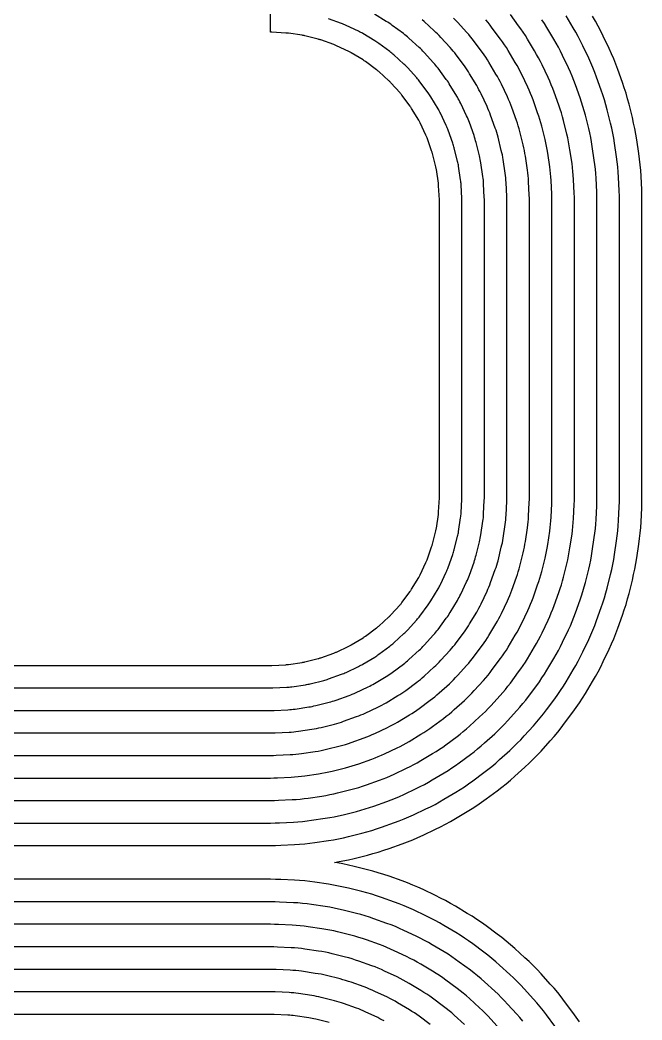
# Model space of a CAD drawing. Header units: metres. Extents: x 1.4 to 44.2, y 0.1 to 33.9.
# Drawn here: x 21.03 to 22.135, y 13.745 to 15.522 of the extents above; entities that cross this region are included whole.
import ezdxf

# ---------------------------------------------------------------- set-up
doc = ezdxf.new("R2010")
doc.units = ezdxf.units.M

msp = doc.modelspace()

# ---------------------------------------------------------------- linework, layer by layer
for points in [[(20.575, 14.375), (21.475, 14.375), (21.4762, 14.375), (21.4775, 14.3751), (21.502, 14.3763), (21.5032, 14.3764), (21.5044, 14.3765), (21.5056, 14.3766), (21.5069, 14.3768), (21.5311, 14.3804), (21.5323, 14.3806), (21.5335, 14.3808), (21.5347, 14.381), (21.5359, 14.3813), (21.5597, 14.3873), (21.5609, 14.3876), (21.5621, 14.3879), (21.5633, 14.3883), (21.5644, 14.3887), (21.5875, 14.397), (21.5887, 14.3974), (21.5898, 14.3978), (21.5909, 14.3983), (21.5921, 14.3988), (21.6142, 14.4093), (21.6153, 14.4099), (21.6164, 14.4104), (21.6175, 14.411), (21.6186, 14.4116), (21.6396, 14.4243), (21.6407, 14.4249), (21.6417, 14.4256), (21.6427, 14.4263), (21.6437, 14.427), (21.6634, 14.4416), (21.6644, 14.4423), (21.6653, 14.4431), (21.6663, 14.4439), (21.6672, 14.4447), (21.6854, 14.4612), (21.6863, 14.462), (21.6871, 14.4629), (21.688, 14.4638), (21.6888, 14.4647), (21.7053, 14.4828), (21.7061, 14.4838), (21.7069, 14.4847), (21.7077, 14.4857), (21.7084, 14.4866), (21.723, 14.5063), (21.7238, 14.5073), (21.7245, 14.5083), (21.7251, 14.5094), (21.7258, 14.5104), (21.7384, 14.5315), (21.739, 14.5325), (21.7396, 14.5336), (21.7402, 14.5347), (21.7407, 14.5358), (21.7512, 14.558), (21.7517, 14.5591), (21.7522, 14.5602), (21.7526, 14.5613), (21.7531, 14.5625), (21.7613, 14.5856), (21.7617, 14.5868), (21.7621, 14.5879), (21.7624, 14.5891), (21.7627, 14.5903), (21.7687, 14.6141), (21.769, 14.6153), (21.7692, 14.6165), (21.7695, 14.6177), (21.7697, 14.6189), (21.7733, 14.6432), (21.7734, 14.6444), (21.7736, 14.6456), (21.7737, 14.6468), (21.7737, 14.6481), (21.775, 14.6726), (21.775, 14.6738), (21.775, 14.675), (21.775, 15.2), (21.775, 15.2012), (21.775, 15.2025), (21.7737, 15.227), (21.7737, 15.2282), (21.7736, 15.2294), (21.7734, 15.2306), (21.7733, 15.2319), (21.7697, 15.2561), (21.7695, 15.2573), (21.7692, 15.2585), (21.769, 15.2597), (21.7687, 15.2609), (21.7627, 15.2847), (21.7624, 15.2859), (21.7621, 15.2871), (21.7617, 15.2883), (21.7613, 15.2894), (21.7531, 15.3125), (21.7526, 15.3137), (21.7522, 15.3148), (21.7517, 15.3159), (21.7512, 15.3171), (21.7407, 15.3392), (21.7402, 15.3403), (21.7396, 15.3414), (21.739, 15.3425), (21.7384, 15.3436), (21.7258, 15.3646), (21.7251, 15.3657), (21.7245, 15.3667), (21.7238, 15.3677), (21.723, 15.3687), (21.7084, 15.3884), (21.7077, 15.3894), (21.7069, 15.3903), (21.7061, 15.3913), (21.7053, 15.3922), (21.6888, 15.4104), (21.688, 15.4113), (21.6871, 15.4121), (21.6863, 15.413), (21.6854, 15.4138), (21.6672, 15.4303), (21.6663, 15.4311), (21.6653, 15.4319), (21.6644, 15.4327), (21.6634, 15.4334), (21.6437, 15.448), (21.6427, 15.4488), (21.6417, 15.4495), (21.6407, 15.4501), (21.6396, 15.4508), (21.6186, 15.4634), (21.6175, 15.464), (21.6164, 15.4646), (21.6153, 15.4652), (21.6142, 15.4657), (21.5921, 15.4762), (21.5909, 15.4767), (21.5898, 15.4772), (21.5887, 15.4776), (21.5875, 15.4781), (21.5644, 15.4863), (21.5633, 15.4867), (21.5621, 15.4871), (21.5609, 15.4874), (21.5597, 15.4877), (21.5359, 15.4937), (21.5347, 15.494), (21.5335, 15.4942), (21.5323, 15.4945), (21.5311, 15.4947), (21.5069, 15.4983), (21.5056, 15.4984), (21.5044, 15.4986), (21.5032, 15.4987), (21.502, 15.4987), (21.4775, 15.5), (21.4762, 15.5), (21.4752, 15.5), (21.4752, 24.4985)], [(20.575, 14.295), (21.475, 14.295), (21.4782, 14.2951), (21.4814, 14.2952), (21.5059, 14.2964), (21.5091, 14.2966), (21.5123, 14.2968), (21.5154, 14.2972), (21.5186, 14.2976), (21.5429, 14.3012), (21.546, 14.3017), (21.5491, 14.3023), (21.5523, 14.303), (21.5554, 14.3037), (21.5792, 14.3097), (21.5823, 14.3105), (21.5853, 14.3114), (21.5884, 14.3123), (21.5914, 14.3134), (21.6145, 14.3216), (21.6175, 14.3228), (21.6204, 14.3239), (21.6234, 14.3252), (21.6263, 14.3265), (21.6484, 14.337), (21.6513, 14.3384), (21.6541, 14.3399), (21.6569, 14.3414), (21.6597, 14.343), (21.6807, 14.3556), (21.6835, 14.3573), (21.6861, 14.3591), (21.6888, 14.3609), (21.6913, 14.3627), (21.7111, 14.3773), (21.7136, 14.3793), (21.7161, 14.3813), (21.7185, 14.3833), (21.7209, 14.3854), (21.7391, 14.4019), (21.7414, 14.4041), (21.7437, 14.4063), (21.7459, 14.4086), (21.7481, 14.4109), (21.7646, 14.4291), (21.7667, 14.4315), (21.7688, 14.4339), (21.7707, 14.4364), (21.7727, 14.439), (21.7873, 14.4587), (21.7892, 14.4613), (21.791, 14.4639), (21.7927, 14.4666), (21.7944, 14.4693), (21.807, 14.4903), (21.8086, 14.4931), (21.8101, 14.4959), (21.8116, 14.4987), (21.813, 14.5016), (21.8235, 14.5238), (21.8248, 14.5267), (21.8261, 14.5296), (21.8273, 14.5326), (21.8284, 14.5355), (21.8366, 14.5586), (21.8377, 14.5617), (21.8386, 14.5647), (21.8395, 14.5678), (21.8404, 14.5709), (21.8463, 14.5947), (21.847, 14.5978), (21.8477, 14.6009), (21.8483, 14.604), (21.8488, 14.6072), (21.8524, 14.6314), (21.8528, 14.6346), (21.8532, 14.6378), (21.8535, 14.6409), (21.8537, 14.6441), (21.8549, 14.6686), (21.855, 14.6718), (21.855, 14.675), (21.855, 15.2), (21.855, 15.2032), (21.8549, 15.2064), (21.8537, 15.2309), (21.8535, 15.2341), (21.8532, 15.2373), (21.8528, 15.2404), (21.8524, 15.2436), (21.8488, 15.2679), (21.8483, 15.271), (21.8477, 15.2741), (21.847, 15.2773), (21.8463, 15.2804), (21.8404, 15.3042), (21.8395, 15.3073), (21.8386, 15.3103), (21.8377, 15.3134), (21.8366, 15.3164), (21.8284, 15.3395), (21.8273, 15.3425), (21.8261, 15.3454), (21.8248, 15.3484), (21.8235, 15.3513), (21.813, 15.3734), (21.8116, 15.3763), (21.8101, 15.3791), (21.8086, 15.3819), (21.807, 15.3847), (21.7944, 15.4057), (21.7927, 15.4085), (21.791, 15.4111), (21.7892, 15.4138), (21.7873, 15.4163), (21.7727, 15.4361), (21.7707, 15.4386), (21.7688, 15.4411), (21.7667, 15.4435), (21.7646, 15.4459), (21.7481, 15.4641), (21.7459, 15.4664), (21.7437, 15.4687), (21.7414, 15.4709), (21.7391, 15.4731), (21.7209, 15.4896), (21.7185, 15.4917), (21.7161, 15.4938), (21.7136, 15.4957), (21.7111, 15.4977), (21.6913, 15.5123), (21.6888, 15.5142), (21.6861, 15.516), (21.6835, 15.5177), (21.6807, 15.5194), (21.6597, 15.532)], [(20.575, 14.135), (21.475, 14.135), (21.4821, 14.1351), (21.4892, 14.1354), (21.5137, 14.1366), (21.5209, 14.137), (21.5279, 14.1376), (21.535, 14.1384), (21.5421, 14.1394), (21.5663, 14.143), (21.5734, 14.1441), (21.5804, 14.1454), (21.5873, 14.1469), (21.5942, 14.1485), (21.618, 14.1545), (21.6249, 14.1563), (21.6318, 14.1583), (21.6386, 14.1604), (21.6453, 14.1627), (21.6684, 14.171), (21.6751, 14.1735), (21.6817, 14.1761), (21.6882, 14.1789), (21.6947, 14.1819), (21.7169, 14.1924), (21.7232, 14.1955), (21.7296, 14.1988), (21.7358, 14.2022), (21.742, 14.2058), (21.763, 14.2184), (21.7691, 14.2221), (21.775, 14.226), (21.7809, 14.23), (21.7867, 14.2342), (21.8064, 14.2488), (21.812, 14.2531), (21.8176, 14.2576), (21.823, 14.2622), (21.8284, 14.2669), (21.8465, 14.2834), (21.8518, 14.2882), (21.8568, 14.2932), (21.8618, 14.2983), (21.8667, 14.3035), (21.8831, 14.3217), (21.8879, 14.327), (21.8924, 14.3324), (21.8969, 14.338), (21.9012, 14.3437), (21.9158, 14.3634), (21.92, 14.3691), (21.924, 14.375), (21.9279, 14.381), (21.9316, 14.387), (21.9442, 14.4081), (21.9478, 14.4142), (21.9512, 14.4205), (21.9545, 14.4268), (21.9576, 14.4332), (21.9681, 14.4554), (21.9711, 14.4618), (21.9739, 14.4684), (21.9766, 14.475), (21.979, 14.4816), (21.9873, 14.5047), (21.9896, 14.5115), (21.9918, 14.5183), (21.9937, 14.5251), (21.9956, 14.532), (22.0015, 14.5558), (22.0032, 14.5627), (22.0046, 14.5697), (22.0059, 14.5767), (22.0071, 14.5837), (22.0107, 14.608), (22.0116, 14.615), (22.0124, 14.6221), (22.013, 14.6292), (22.0135, 14.6363), (22.0147, 14.6608), (22.0149, 14.6679), (22.015, 14.675), (22.015, 15.2), (22.0149, 15.2071), (22.0147, 15.2142), (22.0135, 15.2387), (22.013, 15.2459), (22.0124, 15.2529), (22.0116, 15.26), (22.0107, 15.2671), (22.0071, 15.2913), (22.0059, 15.2984), (22.0046, 15.3054), (22.0032, 15.3123), (22.0015, 15.3192), (21.9956, 15.343), (21.9937, 15.3499), (21.9918, 15.3568), (21.9896, 15.3636), (21.9873, 15.3703), (21.979, 15.3934), (21.9766, 15.4001), (21.9739, 15.4067), (21.9711, 15.4132), (21.9681, 15.4197), (21.9576, 15.4419), (21.9545, 15.4482), (21.9512, 15.4546), (21.9478, 15.4608), (21.9442, 15.467), (21.9316, 15.488), (21.9279, 15.4941), (21.924, 15.5), (21.92, 15.5059), (21.9158, 15.5117), (21.9012, 15.5314)], [(20.575, 14.055), (21.475, 14.055), (21.4841, 14.0551), (21.4932, 14.0555), (21.5177, 14.0567), (21.5267, 14.0572), (21.5358, 14.058), (21.5448, 14.059), (21.5538, 14.0602), (21.5781, 14.0638), (21.587, 14.0653), (21.596, 14.0669), (21.6049, 14.0688), (21.6137, 14.0709), (21.6375, 14.0769), (21.6463, 14.0792), (21.655, 14.0817), (21.6636, 14.0845), (21.6722, 14.0874), (21.6953, 14.0957), (21.7038, 14.0988), (21.7123, 14.1022), (21.7206, 14.1058), (21.7289, 14.1096), (21.7511, 14.1201), (21.7592, 14.124), (21.7673, 14.1282), (21.7752, 14.1326), (21.7831, 14.1372), (21.8041, 14.1498), (21.8119, 14.1545), (21.8195, 14.1595), (21.827, 14.1646), (21.8343, 14.17), (21.854, 14.1846), (21.8612, 14.1901), (21.8683, 14.1957), (21.8753, 14.2016), (21.8821, 14.2076), (21.9003, 14.2241), (21.9069, 14.2303), (21.9134, 14.2366), (21.9198, 14.2431), (21.9259, 14.2498), (21.9424, 14.2679), (21.9484, 14.2747), (21.9543, 14.2817), (21.96, 14.2888), (21.9655, 14.296), (21.9801, 14.3157), (21.9854, 14.3231), (21.9905, 14.3306), (21.9955, 14.3382), (22.0002, 14.3459), (22.0129, 14.3669), (22.0174, 14.3748), (22.0218, 14.3827), (22.026, 14.3908), (22.03, 14.399), (22.0405, 14.4211), (22.0442, 14.4294), (22.0478, 14.4377), (22.0512, 14.4462), (22.0544, 14.4547), (22.0626, 14.4778), (22.0656, 14.4864), (22.0683, 14.495), (22.0708, 14.5038), (22.0732, 14.5125), (22.0791, 14.5363), (22.0812, 14.5452), (22.0831, 14.5541), (22.0848, 14.563), (22.0862, 14.5719), (22.0898, 14.5962), (22.091, 14.6052), (22.092, 14.6142), (22.0928, 14.6233), (22.0934, 14.6324), (22.0946, 14.6569), (22.0949, 14.6659), (22.095, 14.675), (22.095, 15.2), (22.0949, 15.2091), (22.0946, 15.2182), (22.0934, 15.2427), (22.0928, 15.2517), (22.092, 15.2608), (22.091, 15.2698), (22.0898, 15.2788), (22.0862, 15.3031), (22.0848, 15.312), (22.0831, 15.321), (22.0812, 15.3299), (22.0791, 15.3387), (22.0732, 15.3625), (22.0708, 15.3713), (22.0683, 15.38), (22.0656, 15.3886), (22.0626, 15.3972), (22.0544, 15.4203), (22.0512, 15.4288), (22.0478, 15.4373), (22.0442, 15.4456), (22.0405, 15.4539), (22.03, 15.4761), (22.026, 15.4842), (22.0218, 15.4923), (22.0174, 15.5002), (22.0129, 15.5081), (22.0002, 15.5291)], [(20.575, 14.215), (21.475, 14.215), (21.4802, 14.2151), (21.4853, 14.2153), (21.5098, 14.2165), (21.515, 14.2168), (21.5201, 14.2172), (21.5252, 14.2178), (21.5303, 14.2185), (21.5546, 14.2221), (21.5597, 14.2229), (21.5648, 14.2239), (21.5698, 14.2249), (21.5748, 14.2261), (21.5986, 14.2321), (21.6036, 14.2334), (21.6085, 14.2348), (21.6135, 14.2364), (21.6183, 14.2381), (21.6414, 14.2463), (21.6463, 14.2481), (21.651, 14.25), (21.6558, 14.2521), (21.6605, 14.2542), (21.6826, 14.2647), (21.6873, 14.267), (21.6919, 14.2693), (21.6964, 14.2718), (21.7008, 14.2744), (21.7219, 14.287), (21.7263, 14.2897), (21.7306, 14.2925), (21.7348, 14.2955), (21.739, 14.2985), (21.7587, 14.3131), (21.7628, 14.3162), (21.7668, 14.3194), (21.7708, 14.3227), (21.7746, 14.3262), (21.7928, 14.3426), (21.7966, 14.3461), (21.8003, 14.3497), (21.8039, 14.3534), (21.8074, 14.3572), (21.8239, 14.3754), (21.8273, 14.3792), (21.8306, 14.3832), (21.8338, 14.3872), (21.8369, 14.3913), (21.8516, 14.411), (21.8546, 14.4152), (21.8575, 14.4195), (21.8603, 14.4238), (21.863, 14.4282), (21.8756, 14.4492), (21.8782, 14.4537), (21.8807, 14.4582), (21.8831, 14.4627), (21.8853, 14.4674), (21.8958, 14.4896), (21.898, 14.4942), (21.9, 14.499), (21.9019, 14.5038), (21.9037, 14.5086), (21.912, 14.5317), (21.9136, 14.5366), (21.9152, 14.5415), (21.9166, 14.5464), (21.918, 14.5514), (21.9239, 14.5752), (21.9251, 14.5802), (21.9262, 14.5853), (21.9271, 14.5903), (21.9279, 14.5954), (21.9315, 14.6197), (21.9322, 14.6248), (21.9328, 14.6299), (21.9332, 14.6351), (21.9336, 14.6402), (21.9348, 14.6647), (21.9349, 14.6699), (21.935, 14.675), (21.935, 15.2), (21.9349, 15.2052), (21.9348, 15.2103), (21.9336, 15.2348), (21.9332, 15.24), (21.9328, 15.2451), (21.9322, 15.2502), (21.9315, 15.2553), (21.9279, 15.2796), (21.9271, 15.2847), (21.9262, 15.2898), (21.9251, 15.2948), (21.9239, 15.2998), (21.918, 15.3236), (21.9166, 15.3286), (21.9152, 15.3335), (21.9136, 15.3385), (21.912, 15.3433), (21.9037, 15.3664), (21.9019, 15.3713), (21.9, 15.376), (21.898, 15.3808), (21.8958, 15.3855), (21.8853, 15.4076), (21.8831, 15.4123), (21.8807, 15.4169), (21.8782, 15.4214), (21.8756, 15.4258), (21.863, 15.4469), (21.8603, 15.4513), (21.8575, 15.4556), (21.8546, 15.4598), (21.8516, 15.464), (21.8369, 15.4837), (21.8338, 15.4878), (21.8306, 15.4918), (21.8273, 15.4958), (21.8239, 15.4996), (21.8074, 15.5178), (21.8039, 15.5216), (21.8003, 15.5253)], [(20.575, 14.335), (21.475, 14.335), (21.4772, 14.335), (21.4794, 14.3351), (21.5039, 14.3363), (21.5061, 14.3365), (21.5083, 14.3366), (21.5105, 14.3369), (21.5127, 14.3372), (21.537, 14.3408), (21.5392, 14.3411), (21.5413, 14.3415), (21.5435, 14.342), (21.5457, 14.3425), (21.5695, 14.3485), (21.5716, 14.349), (21.5737, 14.3497), (21.5758, 14.3503), (21.5779, 14.351), (21.601, 14.3593), (21.6031, 14.3601), (21.6051, 14.3609), (21.6072, 14.3618), (21.6092, 14.3627), (21.6313, 14.3732), (21.6333, 14.3741), (21.6353, 14.3752), (21.6372, 14.3762), (21.6391, 14.3773), (21.6602, 14.3899), (21.6621, 14.3911), (21.6639, 14.3923), (21.6657, 14.3936), (21.6675, 14.3949), (21.6872, 14.4095), (21.689, 14.4108), (21.6907, 14.4122), (21.6924, 14.4136), (21.6941, 14.4151), (21.7122, 14.4316), (21.7138, 14.4331), (21.7154, 14.4346), (21.717, 14.4362), (21.7185, 14.4378), (21.735, 14.456), (21.7364, 14.4576), (21.7378, 14.4593), (21.7392, 14.461), (21.7406, 14.4628), (21.7552, 14.4825), (21.7565, 14.4843), (21.7577, 14.4861), (21.7589, 14.488), (21.7601, 14.4899), (21.7727, 14.5109), (21.7738, 14.5128), (21.7749, 14.5147), (21.7759, 14.5167), (21.7769, 14.5187), (21.7873, 14.5409), (21.7883, 14.5429), (21.7891, 14.5449), (21.79, 14.547), (21.7907, 14.549), (21.799, 14.5721), (21.7997, 14.5742), (21.8004, 14.5763), (21.801, 14.5784), (21.8016, 14.5806), (21.8075, 14.6044), (21.808, 14.6065), (21.8085, 14.6087), (21.8089, 14.6109), (21.8092, 14.613), (21.8128, 14.6373), (21.8131, 14.6395), (21.8134, 14.6417), (21.8136, 14.6439), (21.8137, 14.6461), (21.8149, 14.6706), (21.815, 14.6728), (21.815, 14.675), (21.815, 15.2), (21.815, 15.2022), (21.8149, 15.2044), (21.8137, 15.2289), (21.8136, 15.2311), (21.8134, 15.2333), (21.8131, 15.2355), (21.8128, 15.2377), (21.8092, 15.262), (21.8089, 15.2642), (21.8085, 15.2663), (21.808, 15.2685), (21.8075, 15.2707), (21.8016, 15.2945), (21.801, 15.2966), (21.8004, 15.2987), (21.7997, 15.3008), (21.799, 15.3029), (21.7907, 15.326), (21.79, 15.3281), (21.7891, 15.3301), (21.7883, 15.3322), (21.7873, 15.3342), (21.7769, 15.3563), (21.7759, 15.3583), (21.7749, 15.3603), (21.7738, 15.3622), (21.7727, 15.3641), (21.7601, 15.3852), (21.7589, 15.3871), (21.7577, 15.3889), (21.7565, 15.3907), (21.7552, 15.3925), (21.7406, 15.4122), (21.7392, 15.414), (21.7378, 15.4157), (21.7364, 15.4174), (21.735, 15.4191), (21.7185, 15.4372), (21.717, 15.4388), (21.7154, 15.4404), (21.7138, 15.442), (21.7122, 15.4435), (21.6941, 15.46), (21.6924, 15.4614), (21.6907, 15.4628), (21.689, 15.4642), (21.6872, 15.4656), (21.6675, 15.4802), (21.6657, 15.4815), (21.6639, 15.4827), (21.6621, 15.4839), (21.6602, 15.4851), (21.6391, 15.4977), (21.6372, 15.4988), (21.6353, 15.4999), (21.6333, 15.5009), (21.6313, 15.5019), (21.6092, 15.5123), (21.6072, 15.5133), (21.6051, 15.5141), (21.6031, 15.515), (21.601, 15.5157), (21.5779, 15.524)], [(20.575, 14.095), (21.475, 14.095), (21.4831, 14.0951), (21.4912, 14.0954), (21.5157, 14.0966), (21.5238, 14.0971), (21.5319, 14.0978), (21.5399, 14.0987), (21.5479, 14.0998), (21.5722, 14.1034), (21.5802, 14.1047), (21.5882, 14.1062), (21.5961, 14.1078), (21.604, 14.1097), (21.6278, 14.1157), (21.6356, 14.1177), (21.6434, 14.12), (21.6511, 14.1224), (21.6588, 14.1251), (21.6819, 14.1333), (21.6894, 14.1362), (21.697, 14.1392), (21.7044, 14.1424), (21.7118, 14.1457), (21.734, 14.1562), (21.7412, 14.1598), (21.7484, 14.1635), (21.7555, 14.1674), (21.7625, 14.1715), (21.7836, 14.1841), (21.7905, 14.1883), (21.7972, 14.1928), (21.8039, 14.1973), (21.8105, 14.2021), (21.8302, 14.2167), (21.8366, 14.2216), (21.843, 14.2267), (21.8492, 14.2319), (21.8552, 14.2372), (21.8734, 14.2537), (21.8793, 14.2592), (21.8851, 14.2649), (21.8908, 14.2707), (21.8963, 14.2766), (21.9128, 14.2948), (21.9181, 14.3009), (21.9234, 14.3071), (21.9284, 14.3134), (21.9333, 14.3198), (21.9479, 14.3395), (21.9527, 14.3461), (21.9573, 14.3528), (21.9617, 14.3596), (21.9659, 14.3665), (21.9785, 14.3875), (21.9826, 14.3945), (21.9865, 14.4016), (21.9903, 14.4088), (21.9938, 14.4161), (22.0043, 14.4382), (22.0077, 14.4456), (22.0109, 14.4531), (22.0139, 14.4606), (22.0167, 14.4682), (22.025, 14.4913), (22.0276, 14.4989), (22.03, 14.5066), (22.0323, 14.5144), (22.0344, 14.5223), (22.0403, 14.5461), (22.0422, 14.5539), (22.0439, 14.5619), (22.0454, 14.5698), (22.0466, 14.5778), (22.0502, 14.6021), (22.0513, 14.6101), (22.0522, 14.6182), (22.0529, 14.6262), (22.0534, 14.6343), (22.0546, 14.6588), (22.0549, 14.6669), (22.055, 14.675), (22.055, 15.2), (22.0549, 15.2081), (22.0546, 15.2162), (22.0534, 15.2407), (22.0529, 15.2488), (22.0522, 15.2569), (22.0513, 15.2649), (22.0502, 15.2729), (22.0466, 15.2972), (22.0454, 15.3052), (22.0439, 15.3132), (22.0422, 15.3211), (22.0403, 15.329), (22.0344, 15.3528), (22.0323, 15.3606), (22.03, 15.3684), (22.0276, 15.3761), (22.025, 15.3838), (22.0167, 15.4069), (22.0139, 15.4144), (22.0109, 15.422), (22.0077, 15.4294), (22.0043, 15.4368), (21.9938, 15.459), (21.9903, 15.4662), (21.9865, 15.4734), (21.9826, 15.4805), (21.9785, 15.4875), (21.9659, 15.5086), (21.9617, 15.5155), (21.9573, 15.5222)], [(20.575, 14.255), (21.475, 14.255), (21.4792, 14.2551), (21.4834, 14.2552), (21.5079, 14.2564), (21.512, 14.2567), (21.5162, 14.257), (21.5203, 14.2575), (21.5245, 14.2581), (21.5487, 14.2617), (21.5528, 14.2623), (21.557, 14.2631), (21.561, 14.2639), (21.5651, 14.2649), (21.5889, 14.2709), (21.5929, 14.2719), (21.5969, 14.2731), (21.6009, 14.2744), (21.6049, 14.2757), (21.628, 14.284), (21.6319, 14.2854), (21.6357, 14.287), (21.6396, 14.2886), (21.6434, 14.2904), (21.6655, 14.3009), (21.6693, 14.3027), (21.673, 14.3046), (21.6767, 14.3066), (21.6803, 14.3087), (21.7013, 14.3213), (21.7049, 14.3235), (21.7084, 14.3258), (21.7118, 14.3282), (21.7152, 14.3306), (21.7349, 14.3452), (21.7382, 14.3477), (21.7415, 14.3503), (21.7447, 14.353), (21.7478, 14.3558), (21.766, 14.3723), (21.769, 14.3751), (21.772, 14.378), (21.7749, 14.381), (21.7778, 14.3841), (21.7942, 14.4022), (21.797, 14.4054), (21.7997, 14.4086), (21.8023, 14.4118), (21.8048, 14.4151), (21.8194, 14.4349), (21.8219, 14.4382), (21.8242, 14.4417), (21.8265, 14.4452), (21.8287, 14.4487), (21.8413, 14.4698), (21.8434, 14.4734), (21.8454, 14.477), (21.8473, 14.4807), (21.8492, 14.4845), (21.8597, 14.5067), (21.8614, 14.5105), (21.863, 14.5143), (21.8646, 14.5182), (21.866, 14.5221), (21.8743, 14.5452), (21.8757, 14.5491), (21.8769, 14.5531), (21.8781, 14.5571), (21.8792, 14.5611), (21.8851, 14.5849), (21.8861, 14.589), (21.8869, 14.5931), (21.8877, 14.5972), (21.8884, 14.6013), (21.892, 14.6256), (21.8925, 14.6297), (21.893, 14.6338), (21.8933, 14.638), (21.8936, 14.6422), (21.8948, 14.6667), (21.895, 14.6708), (21.895, 14.675), (21.895, 15.2), (21.895, 15.2042), (21.8948, 15.2084), (21.8936, 15.2329), (21.8933, 15.237), (21.893, 15.2412), (21.8925, 15.2453), (21.892, 15.2495), (21.8884, 15.2737), (21.8877, 15.2778), (21.8869, 15.282), (21.8861, 15.286), (21.8851, 15.2901), (21.8792, 15.3139), (21.8781, 15.3179), (21.8769, 15.3219), (21.8757, 15.3259), (21.8743, 15.3299), (21.866, 15.353), (21.8646, 15.3569), (21.863, 15.3607), (21.8614, 15.3646), (21.8597, 15.3684), (21.8492, 15.3905), (21.8473, 15.3943), (21.8454, 15.398), (21.8434, 15.4017), (21.8413, 15.4053), (21.8287, 15.4263), (21.8265, 15.4299), (21.8242, 15.4334), (21.8219, 15.4368), (21.8194, 15.4402), (21.8048, 15.4599), (21.8023, 15.4632), (21.7997, 15.4665), (21.797, 15.4697), (21.7942, 15.4728), (21.7778, 15.491), (21.7749, 15.494), (21.772, 15.497), (21.769, 15.4999), (21.766, 15.5028), (21.7478, 15.5192), (21.7447, 15.522)], [(20.575, 14.175), (21.475, 14.175), (21.4811, 14.1751), (21.4873, 14.1753), (21.5118, 14.1765), (21.5179, 14.1769), (21.524, 14.1774), (21.5301, 14.1781), (21.5362, 14.1789), (21.5605, 14.1825), (21.5665, 14.1835), (21.5726, 14.1846), (21.5786, 14.1859), (21.5845, 14.1873), (21.6083, 14.1933), (21.6143, 14.1948), (21.6202, 14.1965), (21.626, 14.1984), (21.6318, 14.2004), (21.6549, 14.2087), (21.6607, 14.2108), (21.6664, 14.2131), (21.672, 14.2155), (21.6776, 14.218), (21.6998, 14.2285), (21.7053, 14.2312), (21.7107, 14.2341), (21.7161, 14.237), (21.7214, 14.2401), (21.7424, 14.2527), (21.7477, 14.2559), (21.7528, 14.2593), (21.7579, 14.2627), (21.7628, 14.2663), (21.7825, 14.281), (21.7874, 14.2847), (21.7922, 14.2885), (21.7969, 14.2925), (21.8015, 14.2965), (21.8197, 14.313), (21.8242, 14.3172), (21.8286, 14.3215), (21.8329, 14.3259), (21.837, 14.3303), (21.8535, 14.3485), (21.8576, 14.3531), (21.8615, 14.3578), (21.8654, 14.3626), (21.8691, 14.3675), (21.8837, 14.3872), (21.8873, 14.3922), (21.8907, 14.3972), (21.8941, 14.4024), (21.8973, 14.4076), (21.9099, 14.4286), (21.913, 14.4339), (21.916, 14.4393), (21.9188, 14.4448), (21.9215, 14.4503), (21.932, 14.4725), (21.9345, 14.478), (21.937, 14.4837), (21.9392, 14.4894), (21.9414, 14.4951), (21.9496, 14.5182), (21.9516, 14.524), (21.9535, 14.5299), (21.9552, 14.5358), (21.9568, 14.5417), (21.9627, 14.5655), (21.9641, 14.5715), (21.9654, 14.5775), (21.9665, 14.5835), (21.9675, 14.5896), (21.9711, 14.6138), (21.9719, 14.6199), (21.9726, 14.626), (21.9731, 14.6321), (21.9735, 14.6382), (21.9747, 14.6627), (21.9749, 14.6689), (21.975, 14.675), (21.975, 15.2), (21.9749, 15.2061), (21.9747, 15.2123), (21.9735, 15.2368), (21.9731, 15.2429), (21.9726, 15.249), (21.9719, 15.2551), (21.9711, 15.2612), (21.9675, 15.2855), (21.9665, 15.2915), (21.9654, 15.2976), (21.9641, 15.3036), (21.9627, 15.3095), (21.9568, 15.3333), (21.9552, 15.3393), (21.9535, 15.3452), (21.9516, 15.351), (21.9496, 15.3568), (21.9414, 15.3799), (21.9392, 15.3857), (21.937, 15.3914), (21.9345, 15.397), (21.932, 15.4026), (21.9215, 15.4248), (21.9188, 15.4303), (21.916, 15.4357), (21.913, 15.4411), (21.9099, 15.4464), (21.8973, 15.4674), (21.8941, 15.4727), (21.8907, 15.4778), (21.8873, 15.4829), (21.8837, 15.4878), (21.8691, 15.5075), (21.8654, 15.5124), (21.8615, 15.5172), (21.8576, 15.5219)], [(22.0238, 13.7417), (22.0181, 13.75), (22.0122, 13.7581), (21.9976, 13.7778), (21.9915, 13.7859), (21.9852, 13.7937), (21.9787, 13.8014), (21.9721, 13.8089), (21.9556, 13.8271), (21.9487, 13.8345), (21.9417, 13.8417), (21.9345, 13.8487), (21.9271, 13.8556), (21.9089, 13.8721), (21.9014, 13.8787), (21.8937, 13.8852), (21.8859, 13.8915), (21.8778, 13.8976), (21.8581, 13.9122), (21.85, 13.9181), (21.8417, 13.9238), (21.8333, 13.9293), (21.8247, 13.9345), (21.8036, 13.9472), (21.7949, 13.9522), (21.7861, 13.9571), (21.7772, 13.9617), (21.7682, 13.9661), (21.746, 13.9766), (21.7368, 13.9808), (21.7276, 13.9848), (21.7182, 13.9885), (21.7088, 13.992), (21.6857, 14.0003), (21.6762, 14.0036), (21.6666, 14.0066), (21.6569, 14.0094), (21.6472, 14.012), (21.6234, 14.0179), (21.6136, 14.0202), (21.6038, 14.0223), (21.5939, 14.0242), (21.5887, 14.025), (21.5939, 14.0259), (21.6038, 14.0277), (21.6136, 14.0298), (21.6234, 14.0321), (21.6472, 14.0381), (21.6569, 14.0406), (21.6666, 14.0434), (21.6762, 14.0465), (21.6857, 14.0497), (21.7088, 14.058), (21.7182, 14.0615), (21.7276, 14.0653), (21.7368, 14.0692), (21.746, 14.0734), (21.7682, 14.0839), (21.7772, 14.0883), (21.7861, 14.0929), (21.7949, 14.0978), (21.8036, 14.1029), (21.8247, 14.1155), (21.8333, 14.1208), (21.8417, 14.1262), (21.85, 14.1319), (21.8581, 14.1378), (21.8778, 14.1524), (21.8859, 14.1585), (21.8937, 14.1648), (21.9014, 14.1713), (21.9089, 14.178), (21.9271, 14.1944), (21.9345, 14.2013), (21.9417, 14.2083), (21.9487, 14.2155), (21.9556, 14.2229), (21.9721, 14.2411), (21.9787, 14.2486), (21.9852, 14.2563), (21.9915, 14.2642), (21.9976, 14.2722), (22.0122, 14.2919), (22.0181, 14.3), (22.0238, 14.3083), (22.0293, 14.3168), (22.0345, 14.3253), (22.0472, 14.3464), (22.0522, 14.3551), (22.0571, 14.3639), (22.0617, 14.3728), (22.0661, 14.3819), (22.0766, 14.404), (22.0808, 14.4132), (22.0848, 14.4224), (22.0885, 14.4318), (22.092, 14.4412), (22.1003, 14.4643), (22.1036, 14.4738), (22.1066, 14.4834), (22.1094, 14.4931), (22.112, 14.5028), (22.1179, 14.5266), (22.1202, 14.5364), (22.1223, 14.5463), (22.1242, 14.5561), (22.1258, 14.5661), (22.1294, 14.5903), (22.1307, 14.6003), (22.1318, 14.6103), (22.1327, 14.6203), (22.1333, 14.6304), (22.1345, 14.6549), (22.1349, 14.665), (22.135, 14.675), (22.135, 15.2), (22.1349, 15.2101), (22.1345, 15.2201), (22.1333, 15.2446), (22.1327, 15.2547), (22.1318, 15.2647), (22.1307, 15.2747), (22.1294, 15.2847), (22.1258, 15.3089), (22.1242, 15.3189), (22.1223, 15.3288), (22.1202, 15.3386), (22.1179, 15.3484), (22.112, 15.3722), (22.1094, 15.3819), (22.1066, 15.3916), (22.1036, 15.4012), (22.1003, 15.4107), (22.092, 15.4338), (22.0885, 15.4432), (22.0848, 15.4526), (22.0808, 15.4618), (22.0766, 15.471), (22.0661, 15.4932), (22.0617, 15.5022), (22.0571, 15.5111), (22.0522, 15.5199), (22.0472, 15.5286)], [(21.9801, 13.7343), (21.9655, 13.754), (21.96, 13.7612), (21.9543, 13.7683), (21.9484, 13.7753), (21.9424, 13.7821), (21.9259, 13.8003), (21.9198, 13.8069), (21.9134, 13.8134), (21.9069, 13.8198), (21.9003, 13.8259), (21.8821, 13.8424), (21.8753, 13.8484), (21.8683, 13.8543), (21.8612, 13.86), (21.854, 13.8655), (21.8343, 13.8801), (21.827, 13.8854), (21.8195, 13.8905), (21.8119, 13.8955), (21.8041, 13.9002), (21.7831, 13.9129), (21.7752, 13.9174), (21.7673, 13.9218), (21.7592, 13.926), (21.7511, 13.93), (21.7289, 13.9405), (21.7206, 13.9442), (21.7123, 13.9478), (21.7038, 13.9512), (21.6953, 13.9544), (21.6722, 13.9626), (21.6636, 13.9656), (21.655, 13.9683), (21.6463, 13.9708), (21.6375, 13.9732), (21.6137, 13.9791), (21.6049, 13.9812), (21.596, 13.9831), (21.587, 13.9848), (21.5781, 13.9862), (21.5538, 13.9898), (21.5448, 13.991), (21.5358, 13.992), (21.5267, 13.9928), (21.5177, 13.9934), (21.4932, 13.9946), (21.4841, 13.9949), (21.475, 13.995), (20.575, 13.995)], [(21.9234, 13.743), (21.9181, 13.7492), (21.9128, 13.7552), (21.8963, 13.7734), (21.8908, 13.7793), (21.8851, 13.7851), (21.8793, 13.7908), (21.8734, 13.7963), (21.8552, 13.8128), (21.8492, 13.8181), (21.843, 13.8234), (21.8366, 13.8284), (21.8302, 13.8333), (21.8105, 13.8479), (21.8039, 13.8527), (21.7972, 13.8573), (21.7905, 13.8617), (21.7836, 13.8659), (21.7625, 13.8785), (21.7555, 13.8826), (21.7484, 13.8865), (21.7412, 13.8903), (21.734, 13.8938), (21.7118, 13.9043), (21.7044, 13.9077), (21.697, 13.9109), (21.6894, 13.9139), (21.6819, 13.9167), (21.6588, 13.925), (21.6511, 13.9276), (21.6434, 13.93), (21.6356, 13.9323), (21.6278, 13.9344), (21.604, 13.9403), (21.5961, 13.9422), (21.5882, 13.9439), (21.5802, 13.9454), (21.5722, 13.9466), (21.5479, 13.9502), (21.5399, 13.9513), (21.5319, 13.9522), (21.5238, 13.9529), (21.5157, 13.9534), (21.4912, 13.9546), (21.4831, 13.9549), (21.475, 13.955), (20.575, 13.955)], [(21.8831, 13.7284), (21.8667, 13.7465), (21.8618, 13.7518), (21.8568, 13.7568), (21.8518, 13.7618), (21.8465, 13.7667), (21.8284, 13.7831), (21.823, 13.7879), (21.8176, 13.7924), (21.812, 13.7969), (21.8064, 13.8012), (21.7867, 13.8158), (21.7809, 13.82), (21.775, 13.824), (21.7691, 13.8279), (21.763, 13.8316), (21.742, 13.8442), (21.7358, 13.8478), (21.7296, 13.8512), (21.7232, 13.8545), (21.7169, 13.8576), (21.6947, 13.8681), (21.6882, 13.8711), (21.6817, 13.8739), (21.6751, 13.8766), (21.6684, 13.879), (21.6453, 13.8873), (21.6386, 13.8896), (21.6318, 13.8918), (21.6249, 13.8937), (21.618, 13.8956), (21.5942, 13.9015), (21.5873, 13.9032), (21.5804, 13.9046), (21.5734, 13.9059), (21.5663, 13.9071), (21.5421, 13.9107), (21.535, 13.9116), (21.5279, 13.9124), (21.5209, 13.913), (21.5137, 13.9135), (21.4892, 13.9147), (21.4821, 13.9149), (21.475, 13.915), (20.575, 13.915)], [(21.8197, 13.737), (21.8015, 13.7535), (21.7969, 13.7576), (21.7922, 13.7615), (21.7874, 13.7654), (21.7825, 13.7691), (21.7628, 13.7837), (21.7579, 13.7873), (21.7528, 13.7907), (21.7477, 13.7941), (21.7424, 13.7973), (21.7214, 13.8099), (21.7161, 13.813), (21.7107, 13.816), (21.7053, 13.8188), (21.6998, 13.8215), (21.6776, 13.832), (21.672, 13.8345), (21.6664, 13.837), (21.6607, 13.8392), (21.6549, 13.8414), (21.6318, 13.8496), (21.626, 13.8516), (21.6202, 13.8535), (21.6143, 13.8552), (21.6083, 13.8568), (21.5845, 13.8627), (21.5786, 13.8641), (21.5726, 13.8654), (21.5665, 13.8665), (21.5605, 13.8675), (21.5362, 13.8711), (21.5301, 13.8719), (21.524, 13.8726), (21.5179, 13.8731), (21.5118, 13.8735), (21.4873, 13.8747), (21.4811, 13.8749), (21.475, 13.875), (20.575, 13.875)], [(21.7587, 13.7369), (21.739, 13.7516), (21.7348, 13.7546), (21.7306, 13.7575), (21.7263, 13.7603), (21.7219, 13.763), (21.7008, 13.7756), (21.6964, 13.7782), (21.6919, 13.7807), (21.6873, 13.7831), (21.6826, 13.7853), (21.6605, 13.7958), (21.6558, 13.798), (21.651, 13.8), (21.6463, 13.8019), (21.6414, 13.8037), (21.6183, 13.812), (21.6135, 13.8136), (21.6085, 13.8152), (21.6036, 13.8166), (21.5986, 13.818), (21.5748, 13.8239), (21.5698, 13.8251), (21.5648, 13.8262), (21.5597, 13.8271), (21.5546, 13.8279), (21.5303, 13.8315), (21.5252, 13.8322), (21.5201, 13.8328), (21.515, 13.8332), (21.5098, 13.8336), (21.4853, 13.8348), (21.4802, 13.8349), (21.475, 13.835), (20.575, 13.835)], [(21.6767, 13.7434), (21.673, 13.7454), (21.6693, 13.7473), (21.6655, 13.7492), (21.6434, 13.7597), (21.6396, 13.7614), (21.6357, 13.763), (21.6319, 13.7646), (21.628, 13.766), (21.6049, 13.7743), (21.6009, 13.7757), (21.5969, 13.7769), (21.5929, 13.7781), (21.5889, 13.7792), (21.5651, 13.7851), (21.561, 13.7861), (21.557, 13.7869), (21.5528, 13.7877), (21.5487, 13.7884), (21.5245, 13.792), (21.5203, 13.7925), (21.5162, 13.793), (21.512, 13.7933), (21.5079, 13.7936), (21.4834, 13.7948), (21.4792, 13.795), (21.475, 13.795), (20.575, 13.795)], [(21.5792, 13.7404), (21.5554, 13.7463), (21.5523, 13.747), (21.5491, 13.7477), (21.546, 13.7483), (21.5429, 13.7488), (21.5186, 13.7524), (21.5154, 13.7528), (21.5123, 13.7532), (21.5091, 13.7535), (21.5059, 13.7537), (21.4814, 13.7549), (21.4782, 13.755), (21.475, 13.755), (20.575, 13.755)]]:
    msp.add_lwpolyline(points)

doc.saveas('drawing.dxf')
